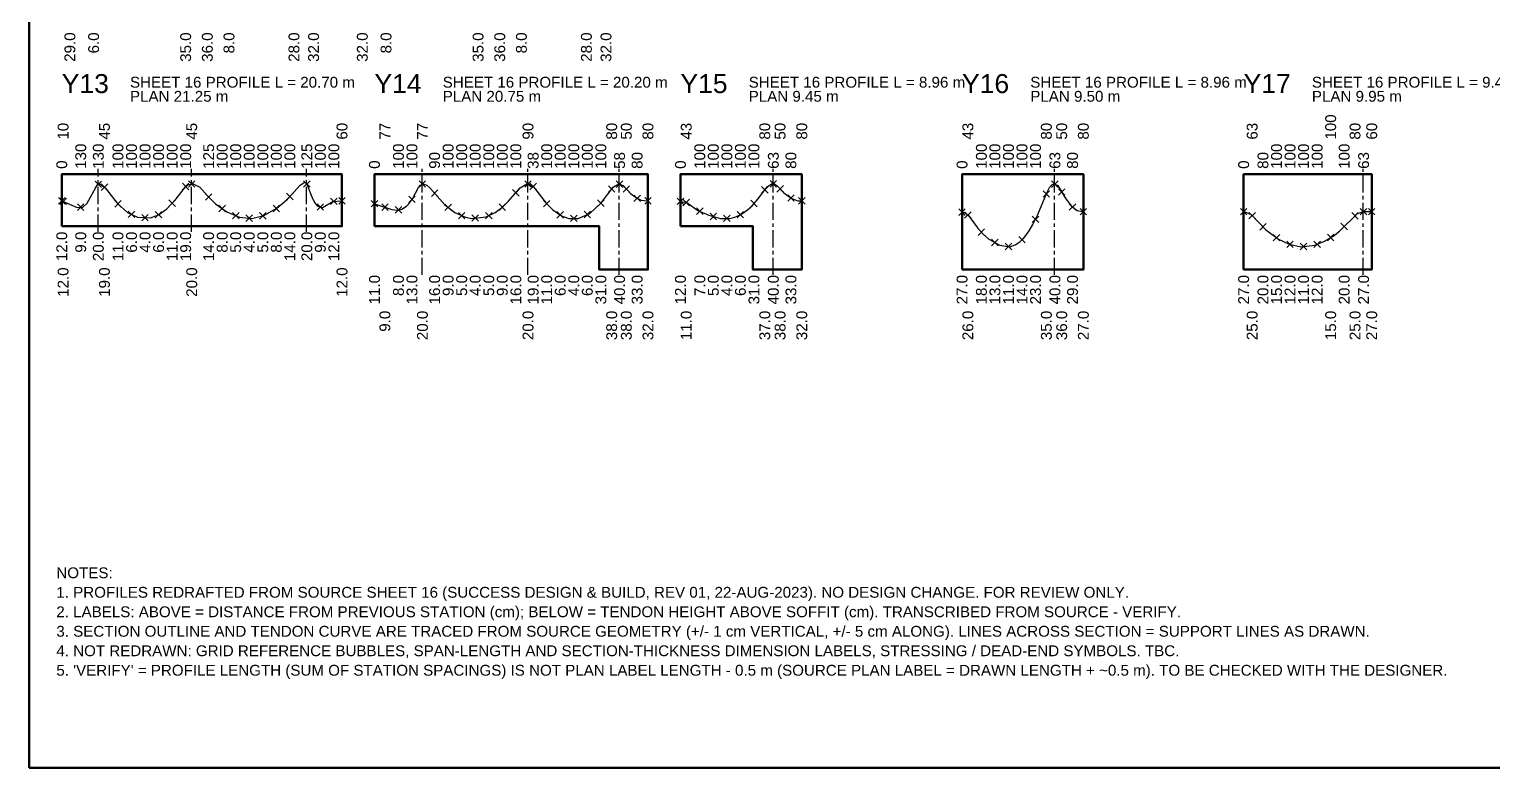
# Model space of a CAD drawing. Header units: millimetres. Extents: x 7 to 413, y 5 to 292.
# Drawn here: x 7 to 277.2, y 5 to 141.4 of the extents above; entities that cross this region are included whole.
import ezdxf
from ezdxf.enums import TextEntityAlignment as Align

# ---------------------------------------------------------------- set-up
doc = ezdxf.new("R2010")
doc.units = ezdxf.units.MM
doc.linetypes.add('CENTER', pattern=[5.08, 3.175, -0.635, 0.635, -0.635])
for name, color, linetype, lineweight in [('S-ANNO-TEXT', 7, 'CONTINUOUS', 18), ('S-CONC-OUTLINE', 7, 'CONTINUOUS', 50), ('S-DETAIL-THIN', 8, 'CONTINUOUS', 18), ('S-GRID', 1, 'CENTER', 25), ('S-PT-TENDON', 3, 'CONTINUOUS', 25), ('S-TBLK-BORDER', 7, 'CONTINUOUS', 50), ('S-TBLK-LINE', 7, 'CONTINUOUS', 25), ('S-TBLK-TEXT', 7, 'CONTINUOUS', 18)]:
    doc.layers.add(name, color=color, linetype=linetype, lineweight=lineweight)
doc.styles.add('TEXT_2.0', font='arial.ttf')
doc.styles.add('TEXT_2.5', font='arial.ttf')
doc.styles.add('TEXT_3.5', font='arial.ttf')

# ---------------------------------------------------------------- blocks, each defined once
blk = doc.blocks.new('STR_TITLEBLOCK_A3')
at = {"layer": 'S-TBLK-BORDER'}
blk.add_lwpolyline([(7, 5), (413, 5), (413, 292), (7, 292)], close=True, dxfattribs=at)
at = {"layer": 'S-TBLK-TEXT', "style": 'TEXT_2.5'}
for tag, p in [('PROJ_REFERENCE', (8.2, 281.5)), ('DRAWING_NAME', (57.7, 281.5)), ('REVISION', (239.7, 281.5)), ('DRAWN_BY', (320.9, 281.5)), ('DRAWING_NUMBER', (8.2, 268.8)), ('DRAWING_STAGE', (57.7, 268.8)), ('CLIENT', (95.2, 268.8)), ('SCALE', (239.7, 268.8)), ('ISSUE_DATE', (320.9, 268.8))]:
    blk.add_attdef(tag, p, '', height=2.5, dxfattribs=at)

msp = doc.modelspace()

# ---------------------------------------------------------------- linework, layer by layer
at = {"layer": 'S-CONC-OUTLINE'}
for points in [[(13, 105), (64.75, 105), (64.75, 114.6), (13, 114.6)], [(70.75, 105), (112.25, 105), (112.25, 97), (121.25, 97), (121.25, 114.6), (70.75, 114.6)], [(127.25, 105), (140.62, 105), (140.62, 97), (149.65, 97), (149.65, 114.6), (127.25, 114.6)], [(179.25, 97), (201.65, 97), (201.65, 114.6), (179.25, 114.6)], [(231.25, 97), (254.9, 97), (254.9, 114.6), (231.25, 114.6)]]:
    msp.add_lwpolyline(points, close=True, dxfattribs=at)
at = {"layer": 'S-DETAIL-THIN'}
for p, q in [((19.15, 112.15), (20.35, 113.35)), ((19.15, 113.35), (20.35, 112.15)), ((20.27, 111.62), (21.48, 112.82)), ((20.27, 112.82), (21.48, 111.62)), ((35.27, 111.73), (36.48, 112.93)), ((35.27, 112.93), (36.48, 111.73)), ((36.4, 112.2), (37.6, 113.4)), ((36.4, 113.4), (37.6, 112.2)), ((39.52, 109.8), (40.73, 111)), ((39.52, 111), (40.73, 109.8)), ((54.52, 109.91), (55.73, 111.11)), ((54.52, 111.11), (55.73, 109.91)), ((57.65, 112.2), (58.85, 113.4)), ((57.65, 113.4), (58.85, 112.2)), ((79, 112.2), (80.2, 113.4)), ((79, 113.4), (80.2, 112.2)), ((81.25, 110.52), (82.45, 111.72)), ((81.25, 111.72), (82.45, 110.52)), ((96.25, 110.58), (97.45, 111.78)), ((96.25, 111.78), (97.45, 110.58)), ((98.5, 112.2), (99.7, 113.4)), ((98.5, 113.4), (99.7, 112.2)), ((99.45, 111.74), (100.65, 112.94)), ((99.45, 112.94), (100.65, 111.74)), ((113.95, 111.28), (115.15, 112.48)), ((113.95, 112.48), (115.15, 111.28)), ((115.4, 112.18), (116.6, 113.38)), ((115.4, 113.38), (116.6, 112.18)), ((116.65, 111.28), (117.85, 112.48)), ((116.65, 112.48), (117.85, 111.28)), ((142.22, 111.13), (143.42, 112.33)), ((142.22, 112.33), (143.42, 111.13)), ((143.8, 112.24), (145, 113.44)), ((143.8, 113.44), (145, 112.24)), ((145.05, 111.31), (146.25, 112.51)), ((145.05, 112.51), (146.25, 111.31)), ((147.05, 109.61), (148.25, 110.81)), ((147.05, 110.81), (148.25, 109.61)), ((194.22, 110.35), (195.42, 111.55)), ((194.22, 111.55), (195.42, 110.35)), ((195.8, 112.18), (197, 113.38)), ((195.8, 113.38), (197, 112.18)), ((197.05, 110.74), (198.25, 111.94)), ((197.05, 111.94), (198.25, 110.74)), ((12.4, 109.1), (13.6, 110.3)), ((12.4, 110.3), (13.6, 109.1)), ((12.65, 108.99), (13.85, 110.19)), ((12.65, 110.19), (13.85, 108.99)), ((15.9, 107.92), (17.1, 109.12)), ((15.9, 109.12), (17.1, 107.92)), ((22.77, 108.53), (23.98, 109.73)), ((22.77, 109.73), (23.98, 108.53)), ((32.77, 108.65), (33.98, 109.85)), ((32.77, 109.85), (33.98, 108.65)), ((42.02, 107.68), (43.23, 108.88)), ((42.02, 108.88), (43.23, 107.68)), ((52.02, 107.68), (53.23, 108.88)), ((52.02, 108.88), (53.23, 107.68)), ((60.15, 107.97), (61.35, 109.17)), ((60.15, 109.17), (61.35, 107.97)), ((62.65, 109.01), (63.85, 110.21)), ((62.65, 110.21), (63.85, 109.01)), ((64.15, 109.1), (65.35, 110.3)), ((64.15, 110.3), (65.35, 109.1)), ((70.15, 108.57), (71.35, 109.77)), ((70.15, 109.77), (71.35, 108.57)), ((72.08, 107.92), (73.27, 109.12)), ((72.08, 109.12), (73.27, 107.92)), ((74.58, 107.42), (75.77, 108.62)), ((74.58, 108.62), (75.77, 107.42)), ((77.08, 109.38), (78.27, 110.58)), ((77.08, 110.58), (78.27, 109.38)), ((83.75, 107.91), (84.95, 109.11)), ((83.75, 109.11), (84.95, 107.91)), ((93.75, 107.92), (94.95, 109.12)), ((93.75, 109.12), (94.95, 107.92)), ((101.95, 108.56), (103.15, 109.76)), ((101.95, 109.76), (103.15, 108.56)), ((111.95, 108.66), (113.15, 109.86)), ((111.95, 109.86), (113.15, 108.66)), ((118.65, 109.56), (119.85, 110.76)), ((118.65, 110.76), (119.85, 109.56)), ((120.65, 109.1), (121.85, 110.3)), ((120.65, 110.3), (121.85, 109.1)), ((126.65, 109), (127.85, 110.2)), ((126.65, 110.2), (127.85, 109)), ((127.72, 108.78), (128.92, 109.98)), ((127.72, 109.98), (128.92, 108.78)), ((130.22, 107.18), (131.42, 108.38)), ((130.22, 108.38), (131.42, 107.18)), ((140.22, 108.59), (141.42, 109.79)), ((140.22, 109.79), (141.42, 108.59)), ((149.05, 109.1), (150.25, 110.3)), ((149.05, 110.3), (150.25, 109.1)), ((178.65, 107), (179.85, 108.2)), ((178.65, 108.2), (179.85, 107)), ((199.05, 107.97), (200.25, 109.17)), ((199.05, 109.17), (200.25, 107.97)), ((201.05, 107.1), (202.25, 108.3)), ((201.05, 108.3), (202.25, 107.1)), ((230.65, 107.1), (231.85, 108.3)), ((230.65, 108.3), (231.85, 107.1)), ((252.8, 107.09), (254, 108.29)), ((252.8, 108.29), (254, 107.09)), ((254.3, 107.1), (255.5, 108.3)), ((254.3, 108.3), (255.5, 107.1)), ((25.27, 106.6), (26.48, 107.8)), ((25.27, 107.8), (26.48, 106.6)), ((27.77, 105.99), (28.98, 107.19)), ((27.77, 107.19), (28.98, 105.99)), ((30.27, 106.54), (31.48, 107.74)), ((30.27, 107.74), (31.48, 106.54)), ((44.52, 106.35), (45.73, 107.55)), ((44.52, 107.55), (45.73, 106.35)), ((47.02, 105.9), (48.23, 107.1)), ((47.02, 107.1), (48.23, 105.9)), ((49.52, 106.33), (50.73, 107.53)), ((49.52, 107.53), (50.73, 106.33)), ((86.25, 106.37), (87.45, 107.57)), ((86.25, 107.57), (87.45, 106.37)), ((88.75, 105.92), (89.95, 107.12)), ((88.75, 107.12), (89.95, 105.92)), ((91.25, 106.37), (92.45, 107.57)), ((91.25, 107.57), (92.45, 106.37)), ((104.45, 106.5), (105.65, 107.7)), ((104.45, 107.7), (105.65, 106.5)), ((106.95, 105.86), (108.15, 107.06)), ((106.95, 107.06), (108.15, 105.86)), ((109.45, 106.56), (110.65, 107.76)), ((109.45, 107.76), (110.65, 106.56)), ((132.72, 106.2), (133.92, 107.4)), ((132.72, 107.4), (133.92, 106.2)), ((135.22, 105.86), (136.42, 107.06)), ((135.22, 107.06), (136.42, 105.86)), ((137.72, 106.53), (138.92, 107.73)), ((137.72, 107.73), (138.92, 106.53)), ((179.72, 106.47), (180.92, 107.67)), ((179.72, 107.67), (180.92, 106.47)), ((192.22, 105.68), (193.42, 106.88)), ((192.22, 106.88), (193.42, 105.68)), ((232.22, 106.37), (233.42, 107.57)), ((232.22, 107.57), (233.42, 106.37)), ((234.22, 104.28), (235.42, 105.48)), ((234.22, 105.48), (235.42, 104.28)), ((249.22, 104.36), (250.42, 105.56)), ((249.22, 105.56), (250.42, 104.36)), ((251.22, 106.33), (252.42, 107.53)), ((251.22, 107.53), (252.42, 106.33)), ((182.22, 103.31), (183.42, 104.51)), ((182.22, 104.51), (183.42, 103.31)), ((189.72, 101.91), (190.92, 103.11)), ((189.72, 103.11), (190.92, 101.91)), ((236.72, 102.28), (237.92, 103.48)), ((236.72, 103.48), (237.92, 102.28)), ((246.72, 102.31), (247.92, 103.51)), ((246.72, 103.51), (247.92, 102.31)), ((184.72, 101.39), (185.92, 102.59)), ((184.72, 102.59), (185.92, 101.39)), ((187.22, 100.66), (188.42, 101.86)), ((187.22, 101.86), (188.42, 100.66)), ((239.22, 101.05), (240.42, 102.25)), ((239.22, 102.25), (240.42, 101.05)), ((241.72, 100.67), (242.92, 101.87)), ((241.72, 101.87), (242.92, 100.67)), ((244.22, 101.07), (245.42, 102.27)), ((244.22, 102.27), (245.42, 101.07))]:
    msp.add_line(p, q, dxfattribs=at)
at = {"layer": 'S-GRID'}
for p, q in [((19.73, 104), (19.73, 115.6)), ((36.98, 104), (36.98, 115.6)), ((58.2, 104), (58.2, 115.6)), ((79.58, 96), (79.58, 115.6)), ((99.08, 96), (99.08, 115.6)), ((115.95, 96), (115.95, 115.6)), ((144.35, 96), (144.35, 115.6)), ((196.35, 96), (196.35, 115.6)), ((253.32, 96), (253.32, 115.6))]:
    msp.add_line(p, q, dxfattribs=at)
at = {"layer": 'S-PT-TENDON'}
for points in [[(13, 109.7), (15.87, 108.46), (16.87, 108.55), (17.72, 109.27), (19.58, 112.7), (20.01, 112.84), (21.01, 112.12), (23.22, 109.27), (25.15, 107.55), (27, 106.65), (29.36, 106.55), (30.85, 107.12), (32.42, 108.22), (34.14, 110.08), (35.85, 112.31), (36.35, 112.7), (37.28, 112.84), (38.49, 112.22), (39.92, 110.6), (41.41, 109.17), (43.48, 107.65), (45.84, 106.65), (48.12, 106.46), (50.33, 106.98), (52.69, 108.31), (54.69, 110.03), (57.04, 112.6), (57.9, 113.12), (58.26, 112.79), (59.18, 110.46), (59.68, 109.41), (60.25, 108.7), (61.18, 108.46), (63.04, 109.6), (64.75, 109.7)], [(70.75, 109.17), (73.96, 108.08), (75.03, 107.98), (75.82, 108.17), (76.68, 108.7), (77.1, 109.17), (77.75, 110.08), (78.89, 112.17), (79.25, 112.6), (79.67, 112.84), (80.39, 112.6), (80.96, 112.12), (83.74, 108.98), (85.6, 107.55), (87.53, 106.65), (88.74, 106.46), (91.38, 106.74), (93.03, 107.55), (94.45, 108.6), (95.45, 109.55), (97.67, 112.12), (98.88, 112.84), (99.45, 112.74), (100.09, 112.31), (102.45, 109.27), (103.66, 108.03), (105.31, 106.93), (106.66, 106.46), (108.38, 106.46), (110.52, 107.36), (112.66, 109.36), (114.8, 112.22), (115.87, 112.84), (116.66, 112.5), (118.02, 111.08), (119.23, 110.17), (120.01, 109.79), (121.09, 109.7)], [(127.25, 109.6), (128.41, 109.36), (130.48, 107.93), (132.48, 107.03), (134.62, 106.46), (136.34, 106.46), (137.27, 106.65), (138.41, 107.17), (139.62, 108.03), (140.48, 108.79), (141.55, 110.03), (143.27, 112.31), (144.05, 112.84), (144.55, 112.84), (145.05, 112.55), (146.34, 111.17), (147.7, 110.17), (148.91, 109.7), (149.48, 109.7)], [(179.35, 107.6), (179.99, 107.36), (180.42, 106.98), (182.13, 104.7), (183.13, 103.55), (184.2, 102.6), (186.2, 101.5), (188.06, 101.22), (189.06, 101.55), (189.92, 102.12), (190.63, 102.79), (191.63, 104.17), (192.34, 105.31), (193.27, 107.17), (194.91, 111.17), (195.41, 112.17), (195.91, 112.7), (196.27, 112.84), (196.91, 112.55), (198.41, 110.08), (199.48, 108.7), (200.48, 107.93), (201.48, 107.7)], [(231.35, 107.7), (232.63, 107.17), (235.27, 104.41), (237.7, 102.6), (239.63, 101.7), (241.84, 101.22), (244.41, 101.5), (246.19, 102.22), (247.76, 103.17), (248.98, 104.12), (252.26, 107.36), (253.4, 107.7), (254.69, 107.7)]]:
    msp.add_lwpolyline(points, dxfattribs=at)

# ---------------------------------------------------------------- block references
at = {"layer": 'S-TBLK-LINE'}
msp.add_blockref('STR_TITLEBLOCK_A3', (0, 0), dxfattribs=at)

# ---------------------------------------------------------------- texts
at = {"layer": 'S-ANNO-TEXT', "style": 'TEXT_2.0'}
for s, p in [('29.0', (15.5, 140.8)), ('6.0', (19.88, 140.8)), ('35.0', (36.88, 140.8)), ('36.0', (40.88, 140.8)), ('8.0', (44.88, 140.8)), ('28.0', (56.88, 140.8)), ('32.0', (60.5, 140.8)), ('32.0', (69.5, 140.8)), ('8.0', (73.88, 140.8)), ('35.0', (90.88, 140.8)), ('36.0', (94.88, 140.8)), ('8.0', (98.88, 140.8)), ('28.0', (110.88, 140.8)), ('32.0', (114.5, 140.8)), ('12.0', (14, 104)), ('9.0', (17.5, 104)), ('20.0', (20.75, 104)), ('11.0', (24.38, 104)), ('6.0', (26.88, 104)), ('4.0', (29.38, 104)), ('6.0', (31.88, 104)), ('11.0', (34.38, 104)), ('19.0', (36.88, 104)), ('14.0', (41.12, 104)), ('8.0', (43.62, 104)), ('5.0', (46.12, 104)), ('4.0', (48.62, 104)), ('5.0', (51.12, 104)), ('8.0', (53.62, 104)), ('14.0', (56.12, 104)), ('20.0', (59.25, 104)), ('9.0', (61.75, 104)), ('12.0', (64.25, 104)), ('12.0', (14.25, 97.4)), ('19.0', (21.88, 97.4)), ('20.0', (38, 97.4)), ('12.0', (65.75, 97.4)), ('11.0', (71.75, 96)), ('8.0', (76.17, 96)), ('13.0', (78.67, 96)), ('16.0', (82.85, 96)), ('9.0', (85.35, 96)), ('5.0', (87.85, 96)), ('4.0', (90.35, 96)), ('5.0', (92.85, 96)), ('9.0', (95.35, 96)), ('16.0', (97.85, 96)), ('19.0', (101.05, 96)), ('11.0', (103.55, 96)), ('6.0', (106.05, 96)), ('4.0', (108.55, 96)), ('6.0', (111.05, 96)), ('31.0', (113.55, 96)), ('40.0', (117, 96)), ('33.0', (120.25, 96)), ('12.0', (128.25, 96)), ('7.0', (131.82, 96)), ('5.0', (134.32, 96)), ('4.0', (136.82, 96)), ('6.0', (139.32, 96)), ('31.0', (141.82, 96)), ('40.0', (145.4, 96)), ('33.0', (148.65, 96)), ('27.0', (180.25, 96)), ('18.0', (183.82, 96)), ('13.0', (186.32, 96)), ('11.0', (188.82, 96)), ('14.0', (191.32, 96)), ('23.0', (193.82, 96)), ('40.0', (197.4, 96)), ('29.0', (200.65, 96)), ('27.0', (232.25, 96)), ('20.0', (235.82, 96)), ('15.0', (238.32, 96)), ('12.0', (240.82, 96)), ('11.0', (243.32, 96)), ('12.0', (245.82, 96)), ('20.0', (250.82, 96)), ('27.0', (254.4, 96)), ('9.0', (73.67, 89.4)), ('20.0', (80.6, 89.4)), ('20.0', (100.1, 89.4)), ('38.0', (115.55, 89.4)), ('38.0', (118.25, 89.4)), ('32.0', (122.25, 89.4)), ('11.0', (129.32, 89.4)), ('37.0', (143.82, 89.4)), ('38.0', (146.65, 89.4)), ('32.0', (150.65, 89.4)), ('26.0', (181.32, 89.4)), ('35.0', (195.82, 89.4)), ('36.0', (198.65, 89.4)), ('27.0', (202.65, 89.4)), ('25.0', (233.82, 89.4)), ('15.0', (248.32, 89.4)), ('25.0', (252.82, 89.4)), ('27.0', (255.9, 89.4))]:
    msp.add_text(s, height=2, rotation=90, dxfattribs=at).set_placement(p, align=Align.RIGHT)
at = {"layer": 'S-ANNO-TEXT'}
for s, height, style, p in [('Y13', 3.5, 'TEXT_3.5', (13, 129.6)), ('SHEET 16 PROFILE L = 20.70 m', 2, 'TEXT_2.0', (25.6, 130.6)), ('Y14', 3.5, 'TEXT_3.5', (70.75, 129.6)), ('SHEET 16 PROFILE L = 20.20 m', 2, 'TEXT_2.0', (83.35, 130.6)), ('Y15', 3.5, 'TEXT_3.5', (127.25, 129.6)), ('SHEET 16 PROFILE L = 8.96 m', 2, 'TEXT_2.0', (139.85, 130.6)), ('Y16', 3.5, 'TEXT_3.5', (179.25, 129.6)), ('SHEET 16 PROFILE L = 8.96 m', 2, 'TEXT_2.0', (191.85, 130.6)), ('Y17', 3.5, 'TEXT_3.5', (231.25, 129.6)), ('SHEET 16 PROFILE L = 9.46 m', 2, 'TEXT_2.0', (243.85, 130.6)), ('PLAN 21.25 m', 2, 'TEXT_2.0', (25.6, 128)), ('PLAN 20.75 m', 2, 'TEXT_2.0', (83.35, 128)), ('PLAN 9.45 m', 2, 'TEXT_2.0', (139.85, 128)), ('PLAN 9.50 m', 2, 'TEXT_2.0', (191.85, 128)), ('PLAN 9.95 m', 2, 'TEXT_2.0', (243.85, 128)), ('NOTES:', 2, 'TEXT_2.0', (12, 40)), ('1. PROFILES REDRAFTED FROM SOURCE SHEET 16 (SUCCESS DESIGN & BUILD, REV 01, 22-AUG-2023). NO DESIGN CHANGE. FOR REVIEW ONLY.', 2, 'TEXT_2.0', (12, 36.4)), ('2. LABELS: ABOVE = DISTANCE FROM PREVIOUS STATION (cm); BELOW = TENDON HEIGHT ABOVE SOFFIT (cm). TRANSCRIBED FROM SOURCE - VERIFY.', 2, 'TEXT_2.0', (12, 32.8)), ('3. SECTION OUTLINE AND TENDON CURVE ARE TRACED FROM SOURCE GEOMETRY (+/- 1 cm VERTICAL, +/- 5 cm ALONG). LINES ACROSS SECTION = SUPPORT LINES AS DRAWN.', 2, 'TEXT_2.0', (12, 29.2)), ('4. NOT REDRAWN: GRID REFERENCE BUBBLES, SPAN-LENGTH AND SECTION-THICKNESS DIMENSION LABELS, STRESSING / DEAD-END SYMBOLS. TBC.', 2, 'TEXT_2.0', (12, 25.6)), ("5. 'VERIFY' = PROFILE LENGTH (SUM OF STATION SPACINGS) IS NOT PLAN LABEL LENGTH - 0.5 m (SOURCE PLAN LABEL = DRAWN LENGTH + ~0.5 m). TO BE CHECKED WITH THE DESIGNER.", 2, 'TEXT_2.0', (12, 22))]:
    msp.add_text(s, height=height, dxfattribs=dict(at, style=style)).set_placement(p)
at = {"layer": 'S-ANNO-TEXT', "style": 'TEXT_2.0'}
for s, p in [('100', (248.32, 121)), ('10', (14.25, 121)), ('45', (21.88, 121)), ('45', (38, 121)), ('60', (65.75, 121)), ('77', (73.67, 121)), ('77', (80.6, 121)), ('90', (100.1, 121)), ('80', (115.55, 121)), ('50', (118.25, 121)), ('80', (122.25, 121)), ('43', (129.32, 121)), ('80', (143.82, 121)), ('50', (146.65, 121)), ('80', (150.65, 121)), ('43', (181.32, 121)), ('80', (195.82, 121)), ('50', (198.65, 121)), ('80', (202.65, 121)), ('63', (233.82, 121)), ('80', (252.82, 121)), ('60', (255.9, 121)), ('130', (17.5, 115.6)), ('130', (20.75, 115.6)), ('100', (24.38, 115.6)), ('100', (26.88, 115.6)), ('100', (29.38, 115.6)), ('100', (31.88, 115.6)), ('100', (34.38, 115.6)), ('100', (36.88, 115.6)), ('125', (41.12, 115.6)), ('100', (43.62, 115.6)), ('100', (46.12, 115.6)), ('100', (48.62, 115.6)), ('100', (51.12, 115.6)), ('100', (53.62, 115.6)), ('100', (56.12, 115.6)), ('125', (59.25, 115.6)), ('100', (61.75, 115.6)), ('100', (64.25, 115.6)), ('100', (76.17, 115.6)), ('100', (78.67, 115.6)), ('100', (85.35, 115.6)), ('100', (87.85, 115.6)), ('100', (90.35, 115.6)), ('100', (92.85, 115.6)), ('100', (95.35, 115.6)), ('100', (97.85, 115.6)), ('100', (103.55, 115.6)), ('100', (106.05, 115.6)), ('100', (108.55, 115.6)), ('100', (111.05, 115.6)), ('100', (113.55, 115.6)), ('100', (131.82, 115.6)), ('100', (134.32, 115.6)), ('100', (136.82, 115.6)), ('100', (139.32, 115.6)), ('100', (141.82, 115.6)), ('100', (183.82, 115.6)), ('100', (186.32, 115.6)), ('100', (188.82, 115.6)), ('100', (191.32, 115.6)), ('100', (193.82, 115.6)), ('100', (238.32, 115.6)), ('100', (240.82, 115.6)), ('100', (243.32, 115.6)), ('100', (245.82, 115.6)), ('100', (250.82, 115.6)), ('0', (14, 115.6)), ('0', (71.75, 115.6)), ('90', (82.85, 115.6)), ('38', (101.05, 115.6)), ('58', (117, 115.6)), ('80', (120.25, 115.6)), ('0', (128.25, 115.6)), ('63', (145.4, 115.6)), ('80', (148.65, 115.6)), ('0', (180.25, 115.6)), ('63', (197.4, 115.6)), ('80', (200.65, 115.6)), ('0', (232.25, 115.6)), ('80', (235.82, 115.6)), ('63', (254.4, 115.6))]:
    msp.add_text(s, height=2, rotation=90, dxfattribs=at).set_placement(p)

doc.saveas('drawing.dxf')
